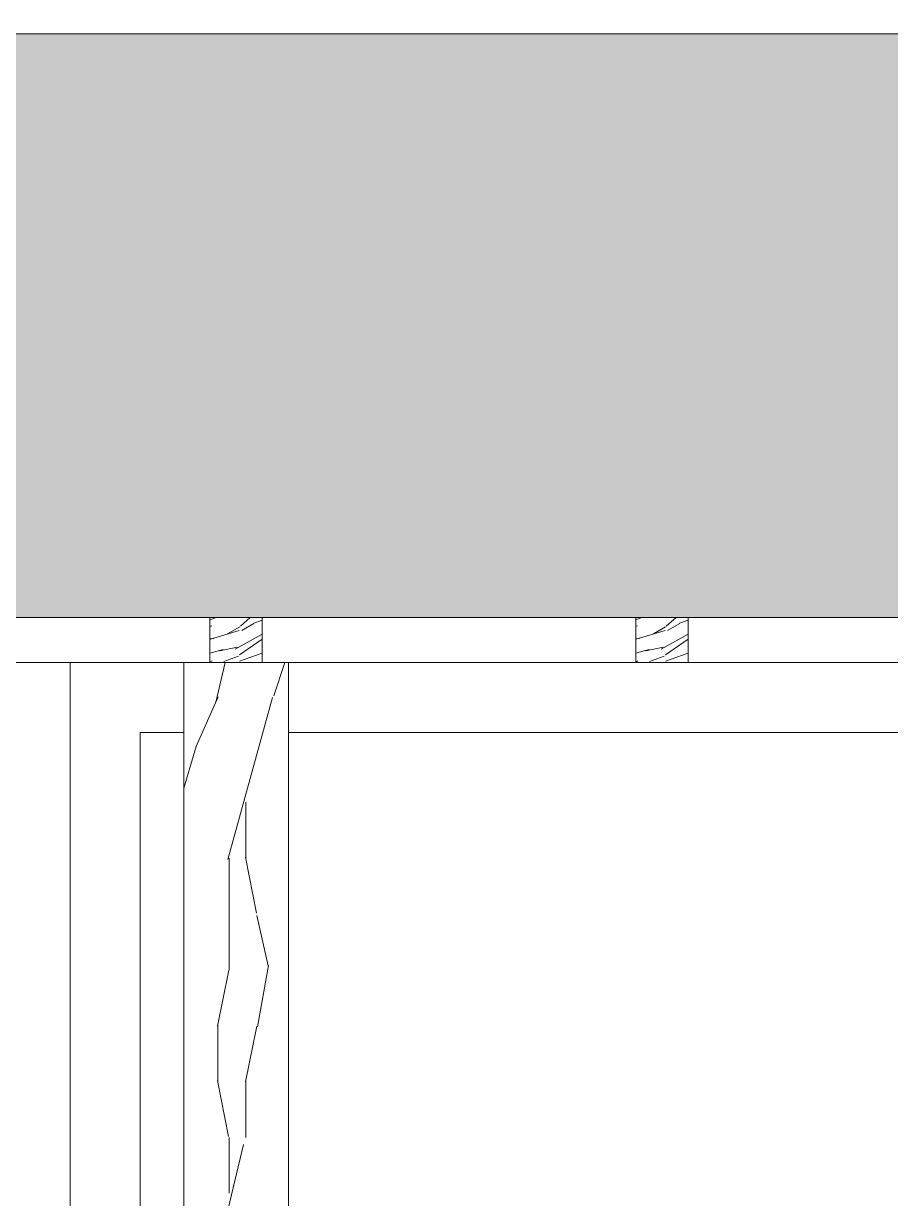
# Model space of a CAD drawing. Header units: metres. Extents: x -197 to 1099, y -24 to 14.
# Drawn here: x 741.517 to 742.759, y 1.682 to 3.365 of the extents above; entities that cross this region are included whole.
import ezdxf

# ---------------------------------------------------------------- set-up
doc = ezdxf.new("R2010")
doc.units = ezdxf.units.M
doc.header["$LTSCALE"] = 0.001
for name, color, linetype, lineweight, true_color in [('Jach-Anotaciones-CalidaddeLínea  0.13', 7, 'Continuous', 13, 0x000000), ('Jach-Anotaciones-CalidaddeLínea 0.18', 7, 'Continuous', 18, 0x000000), ('Jach-Anotaciones-Hatch-Lum50%', 9, 'Continuous', 13, 0x808080)]:
    doc.layers.add(name, color=color, linetype=linetype, lineweight=lineweight, true_color=true_color)

msp = doc.modelspace()

# ---------------------------------------------------------------- hatches: boundary and pattern name
at = {"layer": 'Jach-Anotaciones-Hatch-Lum50%', "ltscale": 100}
h = msp.add_hatch(dxfattribs=at)
h.set_pattern_fill('WOOD_01', color=256, scale=0.8, angle=90, pattern_type=2)
h.set_pattern_definition([(90, (542.9813, 0.568), (-0.8, 5e-17), [0.16, -0.64]), (98.9726, (543.413294, 0.576), (-0.7999981005, 4.8000000235), [0.1538832, -15.2344232]), (95.7105, (543.365294, 0.568), (-0.799988406, 7.20000014), [0.1607984, -7.8791008]), (74.5779, (543.125294, 0.568), (2.399989871, 8.7999996156), [0.2406656, -23.8259016]), (83.6599, (542.861294, 0.584), (-1.634e-06, 0.800000253), [0.1448864, -7.0994208]), (75.0686, (543.317294, 0.608), (0.799998696, 3.199999993), [0.1241936, -12.2951456]), (78.6901, (542.8533, 0.328), (-3e-07, 0.80000023), [0.3263376, -3.7528776]), (95.7105, (543.485294, 0.576), (-0.799988406, 7.20000014), [0.0803992, -7.9595]), (90, (543.1493, 0.568), (-0.8, 5e-17), [0.08, -0.72]), (90, (543.0533, 0.408), (-0.8, 5e-17), [0.24, -0.56]), (101.3099, (542.9333, 0.568), (-0.79999795, 3.19999982), [0.081584, -3.9976312]), (92.7263, (543.229294, 0.488), (-0.799996814, 16.000000236), [0.1681904, -16.6508464]), (82.4054, (543.253294, 0.528), (0.799994947, 6.399999886), [0.1210616, -11.9851336]), (90, (543.5573, 0.488), (-0.8, 5e-17), [0.16, -0.64]), (88.8309, (543.597294, 0.408), (-6.144e-07, 0.8000001466), [0.3920816, -38.81608]), (90, (542.9973, 0.408), (-0.8, 5e-17), [0.08, -0.72]), (90, (542.9333, 0.488), (-0.8, 5e-17), [0.08, -0.72]), (90, (542.8613, 0.128), (-0.8, 5e-17), [0.12, -0.68]), (80.5377, (542.8213, 0.344), (-3.1e-07, 0.80000006), [0.2433104, -4.6228992]), (90, (542.8213, 0.088), (-0.8, 5e-17), [0.16, -0.64]), (90, (543.5413, 0), (-0.8, 5e-17), [0.088, -0.712]), (90, (543.5013, 0.408), (-0.8, 5e-17), [0.08, -0.72]), (90, (543.4773, 0), (-0.8, 5e-17), [0.168, -0.632]), (95.4403, (543.429294, 0.408), (-0.799995827, 7.999999761), [0.16876, -16.7072576]), (90, (543.3653, 0.416), (-0.8, 5e-17), [0.152, -0.648]), (90, (543.3493, 0), (-0.8, 5e-17), [0.088, -0.712]), (88.8309, (543.221294, 0.096), (-6.144e-07, 0.8000001466), [0.3920816, -38.81608]), (90, (543.1493, 0.168), (-0.8, 5e-17), [0.08, -0.72]), (90, (543.1253, 0.088), (-0.8, 5e-17), [0.08, -0.72]), (90, (543.1253, 0.408), (-0.8, 5e-17), [0.16, -0.64]), (90, (543.1093, 0.248), (-0.8, 5e-17), [0.08, -0.72]), (90, (543.0133, 0.088), (-0.8, 5e-17), [0.16, -0.64]), (109.6538, (543.349294, 0.304), (-3.19999566, 8.800000202), [0.1189288, -11.7739248]), (101.3099, (543.1253, 0.168), (-0.79999795, 3.19999982), [0.081584, -3.9976312]), (101.3099, (543.1653, 0.488), (-0.79999795, 3.19999982), [0.081584, -3.9976312]), (95.7105, (542.861294, 0.248), (-0.799988406, 7.20000014), [0.0803992, -7.9595]), (79.6952, (542.805294, 0), (0.799995757, 4.799999982), [0.0894424, -8.854828]), (78.6901, (543.5413, 0.088), (-3e-07, 0.80000023), [0.081584, -3.9976312]), (180, (543.5573, 0.168), (-1e-16, -0.8), [0, -0.8]), (76.6076, (543.109294, 0), (3.1999756264, 13.60000018), [0.172696, -17.0969232]), (101.3099, (542.9973, 0.488), (-0.79999795, 3.19999982), [0.081584, -3.9976312]), (100.3048, (543.501294, 0.488), (-0.799996835, 3.99999983), [0.0894424, -8.854828]), (78.6901, (543.1493, 0.248), (-3e-07, 0.80000023), [0.081584, -3.9976312]), (78.6901, (543.1093, 0.328), (-3e-07, 0.80000023), [0.081584, -3.9976312]), (71.5651, (543.1893, 0), (-9.3e-07, 0.79999983), [0.1011928, -2.4286288]), (75.9638, (542.9173, 0.088), (-1e-06, 0.79999968), [0.3298488, -2.9686352]), (73.3008, (542.861294, 0.248), (1.599994986, 5.599999966), [0.2505672, -8.101676]), (90, (542.8213, 0.248), (-0.8, 5e-17), [0.096, -0.704]), (75.9638, (543.4773, 0.168), (-1e-06, 0.79999968), [0.3298488, -2.9686352]), (75.9638, (543.4213, 0.088), (-1e-06, 0.79999968), [0.3298488, -2.9686352]), (75.9638, (543.3493, 0.088), (-1e-06, 0.79999968), [0.3298488, -2.9686352]), (79.6952, (542.997294, 0), (0.799995757, 4.799999982), [0.0894424, -8.854828]), (75.9638, (543.0133, 0.248), (-1e-06, 0.79999968), [0.164924, -3.13356]), (79.6952, (543.253294, 0), (0.799995757, 4.799999982), [0.0894424, -8.854828]), (87.6141, (543.309294, 0.416), (-9.81e-07, 0.799999957), [0.1921664, -19.024492]), (79.6952, (543.165294, 0.328), (0.799995757, 4.799999982), [0.0894424, -8.854828]), (102.5288, (543.181294, 0.416), (-0.799999443, 3.200000383), [0.073756, -7.3018792]), (79.5626, (543.293294, 0), (1.5999882748, 8.799999746), [0.3091152, -30.602364]), (81.8699, (543.3493, 0.304), (1.93e-07, 0.79999957), [0.1131368, -5.5437168]), (94.7636, (543.269294, 0.088), (-0.79999316, 8.79999996), [0.1926656, -9.4406096]), (90, (543.2533, 0.28), (-0.8, 5e-17), [0.248, -0.552]), (74.7449, (542.893294, 0), (0.799998657, 3.19999977), [0.0912144, -9.0301888]), (80.5377, (543.5573, 0.168), (-3.1e-07, 0.80000006), [0.2433104, -4.6228992]), (70.0169, (543.389294, 0), (0.79999946, 2.399999904), [0.0936376, -9.2701216]), (90, (542.9173, 0.648), (-0.8, 5e-17), [0.04, -0.76]), (90, (543.2693, 0.648), (-0.8, 5e-17), [0.08, -0.72]), (101.3099, (543.5573, 0.648), (-0.79999795, 3.19999982), [0.081584, -3.9976312]), (90, (543.4773, 0.656), (-0.8, 5e-17), [0.144, -0.656]), (73.3008, (543.053294, 0.648), (1.599994986, 5.599999966), [0.0835224, -8.2687208]), (78.0207, (543.221294, 0.656), (3.2008781664, 15.199999689), [0.1472056, -26.8405152]), (180, (543.5573, 0.648), (-1e-16, -0.8), [0, -0.8]), (90, (543.5413, 0.728), (-0.8, 5e-17), [0.072, -0.728]), (90, (543.3893, 0.728), (-0.8, 5e-17), [0.072, -0.728]), (90, (543.3493, 0.728), (-0.8, 5e-17), [0.072, -0.728]), (66.0376, (543.077294, 0.728), (2.39998932, 5.600000022), [0.0787912, -7.8002896]), (78.5163, (542.981294, 0.728), (0.8001243765, 3.9999999871), [0.0734704, -52.17242]), (71.5651, (543.2693, 0.728), (-9.3e-07, 0.79999983), [0.0758944, -2.4539264]), (77.4712, (542.877294, 0.728), (0.799999682, 4.000000256), [0.073756, -7.3018792])])
h.paths.add_polyline_path([(741.74687, 2.45), (741.89687, 2.45), (741.89687, 0.30002), (741.74687, 0.30002)])

# ---------------------------------------------------------------- linework, layer by layer
at = {"layer": 'Jach-Anotaciones-CalidaddeLínea  0.13', "ltscale": 100}
for points in [[(754.34687, 3.35), (754.34687, 3.5), (754.49687, 3.5), (754.49687, 6.15), (738.84687, 6.15), (738.84687, 7.55), (733.02077, 7.55), (733.02077, 3.5), (733.17077, 3.5), (733.17077, 3.35)], [(739.49687, 2.45), (747.84687, 2.45), (747.84687, 0), (739.49687, 0)], [(739.49687, 2.45), (741.58437, 2.45), (741.58437, 0), (739.49687, 0)], [(741.58437, 2.45), (743.69687, 2.45), (743.69687, 0), (741.58437, 0)], [(741.68437, 2.35), (743.59687, 2.35), (743.59687, 0.1), (741.68437, 0.1)]]:
    msp.add_lwpolyline(points, close=True, dxfattribs=at)

# ---------------------------------------------------------------- next in the draw order: wipeouts: each hides what was drawn before it
at = {"ltscale": 100}
for points, layer in [([(741.74687, 2.45), (741.89687, 2.45), (741.89687, 0.30002), (741.74687, 0.30002)], 'Jach-Anotaciones-CalidaddeLínea  0.13'), ([(733.17077, 3.35), (754.34687, 3.35), (754.34687, 2.51458), (733.17077, 2.51458)], 'Jach-Anotaciones-CalidaddeLínea 0.18')]:
    msp.add_wipeout(points, dxfattribs=at).dxf.layer = layer

# ---------------------------------------------------------------- next in the draw order: hatches: boundary and pattern name
at = {"layer": 'Jach-Anotaciones-Hatch-Lum50%', "ltscale": 100}
h = msp.add_hatch(dxfattribs=at)
h.set_pattern_fill('218', color=256, scale=0.13, pattern_type=2)
h.set_pattern_definition([(0, (540.66904, 0.04875), (0.26, 0.13), [0.0325, -0.2275]), (0, (540.66904, 0.065), (0.26, 0.13), [0.0325, -0.0975]), (0, (540.79904, 0.08125), (0.26, 0.13), [0.0325, -0.2275]), (0, (540.60404, 0), (0.26, 0.13), [0.01625, -0.13, 0.01625, -0.0975]), (45, (540.62029, 0.0325), (0, 0.13), [0.02298097, -0.34471456]), (45, (540.60404, 0.08125), (0, 0.13), [0.016419, -0.35127653]), (45, (540.60404, 0.0975), (0, 0.13), [0.019695, -0.34800053]), (135, (540.76654, 0.0975), (1e-17, 0.13), [0.019695, -0.34800053]), (135, (540.76654, 0.08125), (1e-17, 0.13), [0.016419, -0.35127653]), (135, (540.75029, 0.0325), (1e-17, 0.13), [0.02298097, -0.34471456]), (26.56505, (540.63654, 0.0325), (-7e-12, 0.13), [0.0363361, -0.25435273]), (26.56505, (540.63654, 0.04875), (-7e-12, 0.13), [0.0363361, -0.25435273]), (26.56505, (540.57154, 0.065), (-7e-12, 0.13), [0.0363361, -0.25435273]), (26.56505, (540.57154, 0.08125), (-7e-12, 0.13), [0.0363361, -0.25435273]), (63.43495, (540.604044, 0), (7e-12, 0.13), [0.0363361, -0.54504157]), (63.43495, (540.620294, 0), (7e-12, 0.13), [0.0363361, -0.54504157]), (116.56505, (540.750294, 0), (-7e-12, 0.13), [0.0363361, -0.54504157]), (116.56505, (540.766544, 0), (-7e-12, 0.13), [0.0363361, -0.54504157]), (153.43495, (540.73404, 0.0325), (7e-12, 0.13), [0.0363361, -0.25435273]), (153.43495, (540.73404, 0.04875), (7e-12, 0.13), [0.0363361, -0.25435273]), (153.43495, (540.79904, 0.065), (7e-12, 0.13), [0.0363361, -0.25435273]), (153.43495, (540.79904, 0.08125), (7e-12, 0.13), [0.0363361, -0.25435273]), (82.874984, (540.604044, 0), (6e-14, 0.13), [0.13101166, -1.96517535]), (97.125016, (540.766544, 0), (-6e-14, 0.13), [0.13101166, -1.96517535])])
h.paths.add_polyline_path([(733.17077, 3.35), (754.34687, 3.35), (754.34687, 2.51458), (733.17077, 2.51458)])

# ---------------------------------------------------------------- next in the draw order: linework, layer by layer
at = {"layer": 'Jach-Anotaciones-CalidaddeLínea  0.13', "ltscale": 100}
for points in [[(733.17077, 3.35), (754.34687, 3.35), (754.34687, 2.51458), (733.17077, 2.51458)], [(741.74687, 2.45), (741.89687, 2.45), (741.89687, 0.30002), (741.74687, 0.30002)]]:
    msp.add_lwpolyline(points, close=True, dxfattribs=at)

# ---------------------------------------------------------------- next in the draw order: wipeouts: each hides what was drawn before it
at = {"ltscale": 100}
msp.add_wipeout([(754.34687, 2.51458), (736.40687, 2.51458), (736.40687, 2.45), (754.34687, 2.45)], dxfattribs=at).dxf.layer = 'Jach-Anotaciones-CalidaddeLínea 0.18'

# ---------------------------------------------------------------- next in the draw order: hatches: boundary and pattern name
at = {"layer": 'Jach-Anotaciones-Hatch-Lum50%', "ltscale": 100}
h = msp.add_hatch(dxfattribs=at)
h.set_pattern_fill('WOOD_01', color=256, scale=0.2, angle=30, pattern_type=2)
h.set_pattern_definition([(30, (314.18012, 0.2061), (-0.1, 0.17320508), [0.04, -0.16]), (38.9726, (314.235848, 0.113569), (0.93923072707, 0.77320467243), [0.0384708, -3.8086058]), (35.7105, (314.228116, 0.122962), (1.4588472062, 1.0732025879), [0.0401996, -1.9697752]), (14.5779, (314.198116, 0.174923), (2.20525453897, 0.58038690266), [0.0601664, -5.9564754]), (23.6599, (314.16858, 0.23408), (0.1732049312, 0.1000003855), [0.0362216, -1.7748552]), (15.0686, (314.230776, 0.138354), (0.7928201585, 0.22679520083), [0.0310484, -3.0737864]), (18.6901, (314.112155, 0.203813), (0.1732050942, 0.1000000934), [0.0815844, -0.9382194]), (35.7105, (314.244848, 0.09798), (1.4588472062, 1.0732025879), [0.0200998, -1.989875]), (30, (314.20112, 0.16973), (-0.1, 0.17320508), [0.02, -0.18]), (30, (314.15448, 0.17051), (-0.1, 0.17320508), [0.06, -0.14]), (41.3099, (314.174116, 0.216492), (0.59282054, 0.573204614), [0.020396, -0.9994078]), (32.7263, (314.193796, 0.142406), (3.36410206446, 2.1732044205), [0.0420476, -4.1627116]), (22.4054, (314.205456, 0.14221), (1.4856399898, 0.6267959991), [0.0302654, -2.9962834]), (30, (314.2348, 0.0714), (-0.1, 0.17320508), [0.04, -0.16]), (28.8309, (314.222475, 0.052732), (0.173205035693, 0.10000015135), [0.0980204, -9.70402]), (30, (314.14748, 0.18264), (-0.1, 0.17320508), [0.02, -0.18]), (30, (314.1568, 0.2065), (-0.1, 0.17320508), [0.02, -0.18]), (30, (314.06985, 0.17708), (-0.1, 0.17320508), [0.03, -0.17]), (20.5377, (314.11162, 0.21274), (0.1732050554, 0.1000000749), [0.0608276, -1.1557248]), (30, (314.0562, 0.18074), (-0.1, 0.17320508), [0.04, -0.16]), (30, (314.12714, 0.01386), (-0.1, 0.17320508), [0.022, -0.178]), (30, (314.21048, 0.07352), (-0.1, 0.17320508), [0.02, -0.18]), (30, (314.11914, 0.02771), (-0.1, 0.17320508), [0.042, -0.158]), (35.4403, (314.201475, 0.089105), (1.63205127745, 1.17320414736), [0.04219, -4.1768144]), (30, (314.1952, 0.10396), (-0.1, 0.17320508), [0.038, -0.162]), (30, (314.10314, 0.05543), (-0.1, 0.17320508), [0.022, -0.178]), (28.8309, (314.107925, 0.0951384), (0.173205035693, 0.10000015135), [0.0980204, -9.70402]), (30, (314.11451, 0.11973), (-0.1, 0.17320508), [0.02, -0.18]), (30, (314.0942, 0.11492), (-0.1, 0.17320508), [0.02, -0.18]), (30, (314.16348, 0.15492), (-0.1, 0.17320508), [0.04, -0.16]), (30, (314.12683, 0.13839), (-0.1, 0.17320508), [0.02, -0.18]), (30, (314.0802, 0.13917), (-0.1, 0.17320508), [0.04, -0.16]), (49.6538, (314.168958, 0.093426), (1.50525647452, 1.79281940855), [0.0297322, -2.9434812]), (41.3099, (314.111514, 0.124923), (0.59282054, 0.573204614), [0.020396, -0.9994078]), (41.3099, (314.185796, 0.156263), (0.59282054, 0.573204614), [0.020396, -0.9994078]), (35.7105, (314.095834, 0.19208), (1.4588472062, 1.0732025879), [0.0200998, -1.989875]), (19.6952, (314.03514, 0.173205), (1.1392299502, 0.4267958355), [0.0223606, -2.213707]), (18.6901, (314.146193, 0.024856), (0.1732050942, 0.1000000934), [0.020396, -0.9994078]), (120, (314.16551, 0.0314), (-0.17320508, -0.1), [0, -0.2]), (16.6076, (314.07314, 0.107387), (3.34448336513, 1.00718497651), [0.043174, -4.2742308]), (41.3099, (314.164796, 0.192636), (0.59282054, 0.573204614), [0.020396, -0.9994078]), (40.3048, (314.227796, 0.083517), (0.7660257626, 0.6732043744), [0.0223606, -2.213707]), (18.6901, (314.131834, 0.129727), (0.1732050942, 0.1000000934), [0.020396, -0.9994078]), (18.6901, (314.144155, 0.148387), (0.1732050942, 0.1000000934), [0.020396, -0.9994078]), (11.5651, (314.08314, 0.090067), (0.173204928, 0.1000001815), [0.0252982, -0.6071572]), (15.9638, (314.068193, 0.159956), (0.173204888, 0.100000176), [0.0824622, -0.7421588]), (13.3008, (314.095834, 0.19208), (1.4124349312, 0.3535909199), [0.0626418, -2.025419]), (30, (314.09083, 0.20074), (-0.1, 0.17320508), [0.024, -0.176]), (15.9638, (314.155514, 0.048713), (0.173204888, 0.100000176), [0.0824622, -0.7421588]), (15.9638, (314.131193, 0.050837), (0.173204888, 0.100000176), [0.0824622, -0.7421588]), (15.9638, (314.122193, 0.066426), (0.173204888, 0.100000176), [0.0824622, -0.7421588]), (19.6952, (314.05914, 0.131636), (1.1392299502, 0.4267958355), [0.0223606, -2.213707]), (15.9638, (314.114834, 0.15917), (0.173204888, 0.100000176), [0.041231, -0.78339]), (19.6952, (314.09114, 0.07621), (1.1392299502, 0.4267958355), [0.0223606, -2.213707]), (27.6141, (314.188207, 0.116086), (0.17320494875, 0.10000020701), [0.0480416, -4.756123]), (19.6952, (314.151155, 0.136263), (1.1392299502, 0.4267958355), [0.0223606, -2.213707]), (42.5288, (314.172207, 0.143799), (0.5928204755, 0.573205008), [0.018439, -1.8254698]), (19.5626, (314.0961404, 0.06755), (2.10525436768, 0.75359234531), [0.0772788, -7.650591]), (21.8699, (314.168958, 0.093426), (0.1732050116, 0.0999999042), [0.0282842, -1.3859292]), (34.7636, (314.112193, 0.083746), (1.80525673466, 1.27320359476), [0.0481664, -2.3601524]), (30, (314.15176, 0.11121), (-0.1, 0.17320508), [0.062, -0.138]), (14.7449, (314.04614, 0.154153), (0.7928201053, 0.2267951812), [0.0228036, -2.2575472]), (20.5377, (314.165514, 0.031392), (0.1732050554, 0.1000000749), [0.0608276, -1.1557248]), (10.0169, (314.10814, 0.046765), (0.619615154, 0.1267950243), [0.0234094, -2.3175304]), (30, (314.18944, 0.22996), (-0.1, 0.17320508), [0.01, -0.19]), (30, (314.23344, 0.15375), (-0.1, 0.17320508), [0.02, -0.18]), (41.3099, (314.269437, 0.091392), (0.59282054, 0.573204614), [0.020396, -0.9994078]), (30, (314.26117, 0.10971), (-0.1, 0.17320508), [0.036, -0.164]), (13.3008, (314.206437, 0.200512), (1.4124349312, 0.3535909199), [0.0208806, -2.0671802]), (18.0207, (314.2291686, 0.1651384), (3.69100623785, 1.20698950949), [0.0368014, -6.7101288]), (120, (314.26944, 0.0914), (-0.17320508, -0.1), [0, -0.2]), (30, (314.28476, 0.10486), (-0.1, 0.17320508), [0.018, -0.182]), (30, (314.26576, 0.13777), (-0.1, 0.17320508), [0.018, -0.182]), (30, (314.26076, 0.14643), (-0.1, 0.17320508), [0.018, -0.182]), (6.0376, (314.226757, 0.205315), (1.5124342352, 0.1803870725), [0.0196978, -1.9500724]), (18.5163, (314.214757, 0.2261), (0.966040948051, 0.32676798933), [0.0183676, -13.043105]), (11.5651, (314.25076, 0.163746), (0.173204928, 0.1000001815), [0.0189736, -0.6134816]), (17.4712, (314.201757, 0.248617), (0.9660254196, 0.32679502), [0.018439, -1.8254698])])
h.paths.add_polyline_path([(741.78437, 2.51458), (741.85937, 2.51458), (741.85937, 2.45), (741.78437, 2.45)])
h = msp.add_hatch(dxfattribs=at)
h.set_pattern_fill('WOOD_01', color=256, scale=0.2, angle=30, pattern_type=2)
h.set_pattern_definition([(30, (314.79012, 0.2061), (-0.1, 0.17320508), [0.04, -0.16]), (38.9726, (314.845848, 0.113569), (0.93923072707, 0.77320467243), [0.0384708, -3.8086058]), (35.7105, (314.838116, 0.122962), (1.4588472062, 1.0732025879), [0.0401996, -1.9697752]), (14.5779, (314.808116, 0.174923), (2.20525453897, 0.58038690266), [0.0601664, -5.9564754]), (23.6599, (314.77858, 0.23408), (0.1732049312, 0.1000003855), [0.0362216, -1.7748552]), (15.0686, (314.840776, 0.138354), (0.7928201585, 0.22679520083), [0.0310484, -3.0737864]), (18.6901, (314.722155, 0.203813), (0.1732050942, 0.1000000934), [0.0815844, -0.9382194]), (35.7105, (314.854848, 0.09798), (1.4588472062, 1.0732025879), [0.0200998, -1.989875]), (30, (314.81112, 0.16973), (-0.1, 0.17320508), [0.02, -0.18]), (30, (314.76448, 0.17051), (-0.1, 0.17320508), [0.06, -0.14]), (41.3099, (314.784116, 0.216492), (0.59282054, 0.573204614), [0.020396, -0.9994078]), (32.7263, (314.803796, 0.142406), (3.36410206446, 2.1732044205), [0.0420476, -4.1627116]), (22.4054, (314.815456, 0.14221), (1.4856399898, 0.6267959991), [0.0302654, -2.9962834]), (30, (314.8448, 0.0714), (-0.1, 0.17320508), [0.04, -0.16]), (28.8309, (314.832475, 0.052732), (0.173205035693, 0.10000015135), [0.0980204, -9.70402]), (30, (314.75748, 0.18264), (-0.1, 0.17320508), [0.02, -0.18]), (30, (314.7668, 0.2065), (-0.1, 0.17320508), [0.02, -0.18]), (30, (314.67985, 0.17708), (-0.1, 0.17320508), [0.03, -0.17]), (20.5377, (314.72162, 0.21274), (0.1732050554, 0.1000000749), [0.0608276, -1.1557248]), (30, (314.6662, 0.18074), (-0.1, 0.17320508), [0.04, -0.16]), (30, (314.73714, 0.01386), (-0.1, 0.17320508), [0.022, -0.178]), (30, (314.82048, 0.07352), (-0.1, 0.17320508), [0.02, -0.18]), (30, (314.72914, 0.02771), (-0.1, 0.17320508), [0.042, -0.158]), (35.4403, (314.811475, 0.089105), (1.63205127745, 1.17320414736), [0.04219, -4.1768144]), (30, (314.8052, 0.10396), (-0.1, 0.17320508), [0.038, -0.162]), (30, (314.71314, 0.05543), (-0.1, 0.17320508), [0.022, -0.178]), (28.8309, (314.717925, 0.0951384), (0.173205035693, 0.10000015135), [0.0980204, -9.70402]), (30, (314.72451, 0.11973), (-0.1, 0.17320508), [0.02, -0.18]), (30, (314.7042, 0.11492), (-0.1, 0.17320508), [0.02, -0.18]), (30, (314.77348, 0.15492), (-0.1, 0.17320508), [0.04, -0.16]), (30, (314.73683, 0.13839), (-0.1, 0.17320508), [0.02, -0.18]), (30, (314.6902, 0.13917), (-0.1, 0.17320508), [0.04, -0.16]), (49.6538, (314.778958, 0.093426), (1.50525647452, 1.79281940855), [0.0297322, -2.9434812]), (41.3099, (314.721514, 0.124923), (0.59282054, 0.573204614), [0.020396, -0.9994078]), (41.3099, (314.795796, 0.156263), (0.59282054, 0.573204614), [0.020396, -0.9994078]), (35.7105, (314.705834, 0.19208), (1.4588472062, 1.0732025879), [0.0200998, -1.989875]), (19.6952, (314.64514, 0.173205), (1.1392299502, 0.4267958355), [0.0223606, -2.213707]), (18.6901, (314.756193, 0.024856), (0.1732050942, 0.1000000934), [0.020396, -0.9994078]), (120, (314.77551, 0.0314), (-0.17320508, -0.1), [0, -0.2]), (16.6076, (314.68314, 0.107387), (3.34448336513, 1.00718497651), [0.043174, -4.2742308]), (41.3099, (314.774796, 0.192636), (0.59282054, 0.573204614), [0.020396, -0.9994078]), (40.3048, (314.837796, 0.083517), (0.7660257626, 0.6732043744), [0.0223606, -2.213707]), (18.6901, (314.741834, 0.129727), (0.1732050942, 0.1000000934), [0.020396, -0.9994078]), (18.6901, (314.754155, 0.148387), (0.1732050942, 0.1000000934), [0.020396, -0.9994078]), (11.5651, (314.69314, 0.090067), (0.173204928, 0.1000001815), [0.0252982, -0.6071572]), (15.9638, (314.678193, 0.159956), (0.173204888, 0.100000176), [0.0824622, -0.7421588]), (13.3008, (314.705834, 0.19208), (1.4124349312, 0.3535909199), [0.0626418, -2.025419]), (30, (314.70083, 0.20074), (-0.1, 0.17320508), [0.024, -0.176]), (15.9638, (314.765514, 0.048713), (0.173204888, 0.100000176), [0.0824622, -0.7421588]), (15.9638, (314.741193, 0.050837), (0.173204888, 0.100000176), [0.0824622, -0.7421588]), (15.9638, (314.732193, 0.066426), (0.173204888, 0.100000176), [0.0824622, -0.7421588]), (19.6952, (314.66914, 0.131636), (1.1392299502, 0.4267958355), [0.0223606, -2.213707]), (15.9638, (314.724834, 0.15917), (0.173204888, 0.100000176), [0.041231, -0.78339]), (19.6952, (314.70114, 0.07621), (1.1392299502, 0.4267958355), [0.0223606, -2.213707]), (27.6141, (314.798207, 0.116086), (0.17320494875, 0.10000020701), [0.0480416, -4.756123]), (19.6952, (314.761155, 0.136263), (1.1392299502, 0.4267958355), [0.0223606, -2.213707]), (42.5288, (314.782207, 0.143799), (0.5928204755, 0.573205008), [0.018439, -1.8254698]), (19.5626, (314.7061404, 0.06755), (2.10525436768, 0.75359234531), [0.0772788, -7.650591]), (21.8699, (314.778958, 0.093426), (0.1732050116, 0.0999999042), [0.0282842, -1.3859292]), (34.7636, (314.722193, 0.083746), (1.80525673466, 1.27320359476), [0.0481664, -2.3601524]), (30, (314.76176, 0.11121), (-0.1, 0.17320508), [0.062, -0.138]), (14.7449, (314.65614, 0.154153), (0.7928201053, 0.2267951812), [0.0228036, -2.2575472]), (20.5377, (314.775514, 0.031392), (0.1732050554, 0.1000000749), [0.0608276, -1.1557248]), (10.0169, (314.71814, 0.046765), (0.619615154, 0.1267950243), [0.0234094, -2.3175304]), (30, (314.79944, 0.22996), (-0.1, 0.17320508), [0.01, -0.19]), (30, (314.84344, 0.15375), (-0.1, 0.17320508), [0.02, -0.18]), (41.3099, (314.879437, 0.091392), (0.59282054, 0.573204614), [0.020396, -0.9994078]), (30, (314.87117, 0.10971), (-0.1, 0.17320508), [0.036, -0.164]), (13.3008, (314.816437, 0.200512), (1.4124349312, 0.3535909199), [0.0208806, -2.0671802]), (18.0207, (314.8391686, 0.1651384), (3.69100623785, 1.20698950949), [0.0368014, -6.7101288]), (120, (314.87944, 0.0914), (-0.17320508, -0.1), [0, -0.2]), (30, (314.89476, 0.10486), (-0.1, 0.17320508), [0.018, -0.182]), (30, (314.87576, 0.13777), (-0.1, 0.17320508), [0.018, -0.182]), (30, (314.87076, 0.14643), (-0.1, 0.17320508), [0.018, -0.182]), (6.0376, (314.836757, 0.205315), (1.5124342352, 0.1803870725), [0.0196978, -1.9500724]), (18.5163, (314.824757, 0.2261), (0.966040948051, 0.32676798933), [0.0183676, -13.043105]), (11.5651, (314.86076, 0.163746), (0.173204928, 0.1000001815), [0.0189736, -0.6134816]), (17.4712, (314.811757, 0.248617), (0.9660254196, 0.32679502), [0.018439, -1.8254698])])
h.paths.add_polyline_path([(742.39437, 2.51458), (742.46937, 2.51458), (742.46937, 2.45), (742.39437, 2.45)])
h = msp.add_hatch(dxfattribs=at)
h.set_pattern_fill('WOOD_01', color=256, scale=0.8, angle=90, pattern_type=2)
h.set_pattern_definition([(90, (438.4658, 0.568), (-0.8, 5e-17), [0.16, -0.64]), (98.9726, (438.89781, 0.576), (-0.7999981005, 4.8000000235), [0.1538832, -15.2344232]), (95.7105, (438.84981, 0.568), (-0.799988406, 7.20000014), [0.1607984, -7.8791008]), (74.5779, (438.60981, 0.568), (2.399989871, 8.7999996156), [0.2406656, -23.8259016]), (83.6599, (438.34581, 0.584), (-1.634e-06, 0.800000253), [0.1448864, -7.0994208]), (75.0686, (438.80181, 0.608), (0.7999986955, 3.199999993), [0.1241936, -12.2951456]), (78.6901, (438.33781, 0.328), (-3e-07, 0.80000023), [0.3263376, -3.7528776]), (95.7105, (438.96981, 0.576), (-0.799988406, 7.20000014), [0.0803992, -7.9595]), (90, (438.6338, 0.568), (-0.8, 5e-17), [0.08, -0.72]), (90, (438.5378, 0.408), (-0.8, 5e-17), [0.24, -0.56]), (101.3099, (438.41781, 0.568), (-0.79999795, 3.19999982), [0.081584, -3.9976312]), (92.7263, (438.71381, 0.488), (-0.799996814, 16.000000236), [0.1681904, -16.6508464]), (82.4054, (438.73781, 0.528), (0.799994947, 6.399999886), [0.1210616, -11.9851336]), (90, (439.0418, 0.488), (-0.8, 5e-17), [0.16, -0.64]), (88.8309, (439.08181, 0.408), (-6.144e-07, 0.8000001466), [0.3920816, -38.81608]), (90, (438.4818, 0.408), (-0.8, 5e-17), [0.08, -0.72]), (90, (438.4178, 0.488), (-0.8, 5e-17), [0.08, -0.72]), (90, (438.3458, 0.128), (-0.8, 5e-17), [0.12, -0.68]), (80.5377, (438.30581, 0.344), (-3.1e-07, 0.80000006), [0.2433104, -4.6228992]), (90, (438.3058, 0.088), (-0.8, 5e-17), [0.16, -0.64]), (90, (439.0258, 0), (-0.8, 5e-17), [0.088, -0.712]), (90, (438.9858, 0.408), (-0.8, 5e-17), [0.08, -0.72]), (90, (438.9618, 0), (-0.8, 5e-17), [0.168, -0.632]), (95.4403, (438.91381, 0.408), (-0.799995827, 7.999999761), [0.16876, -16.7072576]), (90, (438.8498, 0.416), (-0.8, 5e-17), [0.152, -0.648]), (90, (438.8338, 0), (-0.8, 5e-17), [0.088, -0.712]), (88.8309, (438.70581, 0.096), (-6.144e-07, 0.8000001466), [0.3920816, -38.81608]), (90, (438.6338, 0.168), (-0.8, 5e-17), [0.08, -0.72]), (90, (438.6098, 0.088), (-0.8, 5e-17), [0.08, -0.72]), (90, (438.6098, 0.408), (-0.8, 5e-17), [0.16, -0.64]), (90, (438.5938, 0.248), (-0.8, 5e-17), [0.08, -0.72]), (90, (438.4978, 0.088), (-0.8, 5e-17), [0.16, -0.64]), (109.6538, (438.83381, 0.304), (-3.19999566, 8.800000202), [0.1189288, -11.7739248]), (101.3099, (438.60981, 0.168), (-0.79999795, 3.19999982), [0.081584, -3.9976312]), (101.3099, (438.64981, 0.488), (-0.79999795, 3.19999982), [0.081584, -3.9976312]), (95.7105, (438.34581, 0.248), (-0.799988406, 7.20000014), [0.0803992, -7.9595]), (79.6952, (438.28981, 0), (0.799995757, 4.799999982), [0.0894424, -8.854828]), (78.6901, (439.02581, 0.088), (-3e-07, 0.80000023), [0.081584, -3.9976312]), (180, (439.0418, 0.168), (-1e-16, -0.8), [0, -0.8]), (76.6076, (438.59381, 0), (3.1999756264, 13.60000018), [0.172696, -17.0969232]), (101.3099, (438.48181, 0.488), (-0.79999795, 3.19999982), [0.081584, -3.9976312]), (100.3048, (438.98581, 0.488), (-0.799996835, 3.99999983), [0.0894424, -8.854828]), (78.6901, (438.63381, 0.248), (-3e-07, 0.80000023), [0.081584, -3.9976312]), (78.6901, (438.59381, 0.328), (-3e-07, 0.80000023), [0.081584, -3.9976312]), (71.5651, (438.6738, 0), (-9.3e-07, 0.79999983), [0.1011928, -2.4286288]), (75.9638, (438.40181, 0.088), (-1e-06, 0.79999968), [0.3298488, -2.9686352]), (73.3008, (438.34581, 0.248), (1.599994986, 5.599999966), [0.2505672, -8.101676]), (90, (438.3058, 0.248), (-0.8, 5e-17), [0.096, -0.704]), (75.9638, (438.96181, 0.168), (-1e-06, 0.79999968), [0.3298488, -2.9686352]), (75.9638, (438.90581, 0.088), (-1e-06, 0.79999968), [0.3298488, -2.9686352]), (75.9638, (438.83381, 0.088), (-1e-06, 0.79999968), [0.3298488, -2.9686352]), (79.6952, (438.48181, 0), (0.799995757, 4.799999982), [0.0894424, -8.854828]), (75.9638, (438.49781, 0.248), (-1e-06, 0.79999968), [0.164924, -3.13356]), (79.6952, (438.73781, 0), (0.799995757, 4.799999982), [0.0894424, -8.854828]), (87.6141, (438.79381, 0.416), (-9.81e-07, 0.7999999567), [0.1921664, -19.024492]), (79.6952, (438.64981, 0.328), (0.799995757, 4.799999982), [0.0894424, -8.854828]), (102.5288, (438.66581, 0.416), (-0.799999443, 3.200000383), [0.073756, -7.3018792]), (79.5626, (438.77781, 0), (1.5999882748, 8.799999746), [0.3091152, -30.602364]), (81.8699, (438.83381, 0.304), (1.93e-07, 0.79999957), [0.1131368, -5.5437168]), (94.7636, (438.75381, 0.088), (-0.79999316, 8.79999996), [0.1926656, -9.4406096]), (90, (438.7378, 0.28), (-0.8, 5e-17), [0.248, -0.552]), (74.7449, (438.37781, 0), (0.799998657, 3.19999977), [0.0912144, -9.0301888]), (80.5377, (439.04181, 0.168), (-3.1e-07, 0.80000006), [0.2433104, -4.6228992]), (70.0169, (438.87381, 0), (0.79999946, 2.399999904), [0.0936376, -9.2701216]), (90, (438.4018, 0.648), (-0.8, 5e-17), [0.04, -0.76]), (90, (438.7538, 0.648), (-0.8, 5e-17), [0.08, -0.72]), (101.3099, (439.04181, 0.648), (-0.79999795, 3.19999982), [0.081584, -3.9976312]), (90, (438.9618, 0.656), (-0.8, 5e-17), [0.144, -0.656]), (73.3008, (438.53781, 0.648), (1.599994986, 5.599999966), [0.0835224, -8.2687208]), (78.0207, (438.70581, 0.656), (3.2008781664, 15.199999689), [0.1472056, -26.8405152]), (180, (439.0418, 0.648), (-1e-16, -0.8), [0, -0.8]), (90, (439.0258, 0.728), (-0.8, 5e-17), [0.072, -0.728]), (90, (438.8738, 0.728), (-0.8, 5e-17), [0.072, -0.728]), (90, (438.8338, 0.728), (-0.8, 5e-17), [0.072, -0.728]), (66.0376, (438.56181, 0.728), (2.399989321, 5.600000022), [0.0787912, -7.8002896]), (78.5163, (438.46581, 0.728), (0.8001243765, 3.9999999871), [0.0734704, -52.17242]), (71.5651, (438.7538, 0.728), (-9.3e-07, 0.79999983), [0.0758944, -2.4539264]), (77.4712, (438.36181, 0.728), (0.799999682, 4.000000256), [0.073756, -7.3018792])])
h.paths.add_polyline_path([(741.74687, 2.45), (741.89687, 2.45), (741.89687, 0.30002), (741.74687, 0.30002)])

# ---------------------------------------------------------------- next in the draw order: linework, layer by layer
at = {"layer": 'Jach-Anotaciones-CalidaddeLínea  0.13', "ltscale": 100}
for points in [[(754.34687, 2.51458), (736.40687, 2.51458), (736.40687, 2.45), (754.34687, 2.45)], [(741.78437, 2.51458), (741.85937, 2.51458), (741.85937, 2.45), (741.78437, 2.45)], [(742.39437, 2.51458), (742.46937, 2.51458), (742.46937, 2.45), (742.39437, 2.45)]]:
    msp.add_lwpolyline(points, close=True, dxfattribs=at)

doc.saveas('drawing.dxf')
